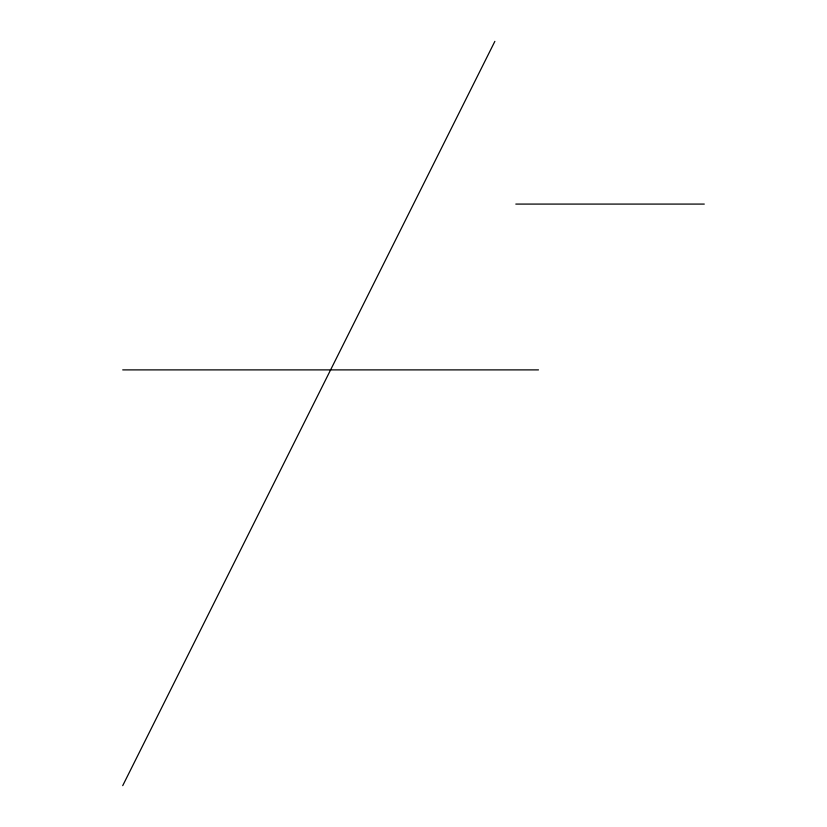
<?xml version="1.0" encoding="UTF-8"?>
<svg xmlns="http://www.w3.org/2000/svg" width="827" height="827" viewBox="0 0 827 827"><rect width="100%" height="100%" fill="white"/><g stroke="black" fill="none" stroke-linecap="round" stroke-linejoin="round"><path stroke-width="1.24" d="M122.716 785.65L494.866 41.35M515.81 204.083L704.284 204.083M122.716 369.886L538.48 369.886"/></g></svg>
